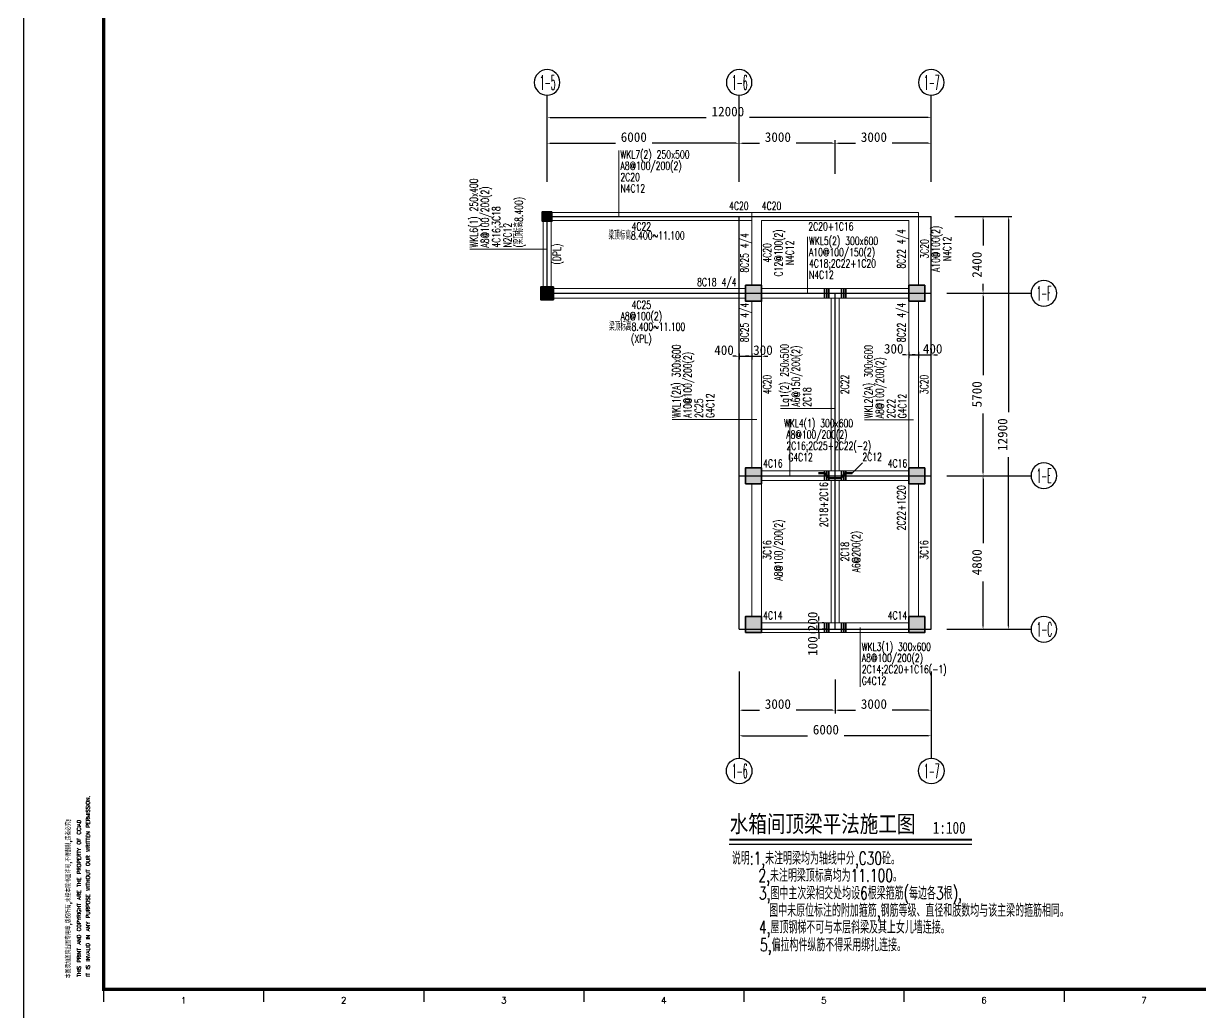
# Model space of a CAD drawing. Header units: inches. Extents: x 18712 to 314639, y 0 to 420500.
# Drawn here: x 18712 to 55474, y 84379 to 115287 of the extents above; entities that cross this region are included whole.
import ezdxf
from ezdxf.enums import TextEntityAlignment as Align
from ezdxf.lldxf.tags import DXFTag

# ---------------------------------------------------------------- set-up
doc = ezdxf.new("R2010")
doc.units = ezdxf.units.IN
doc.header["$LTSCALE"] = 1000
doc.header["$MEASUREMENT"] = 0
doc.layers.get('0').update_dxf_attribs({"true_color": 0xffffff})
for name, color, linetype, true_color in [('AXIS_TEXT', 7, 'Continuous', 0xffffff), ('DIM', 3, 'Continuous', 0x00ff00), ('DIM_SYMB', 3, 'Continuous', 0x00ff00), ('DOTE', 1, 'DOTE', 0xff0000), ('NUM', 7, 'Continuous', 0xffffff), ('PUB_TEXT', 7, 'Continuous', 0xffffff), ('TK', 7, 'Continuous', 0xffffff), ('ZG-图框层', 4, 'Continuous', 0x00ffff), ('柱填充', 7, 'Continuous', 0xc0c0c0), ('梁原位标注', 7, 'Continuous', 0xffffff), ('梁名称编号', 2, 'Continuous', 0xffff00), ('梁标注引线', 2, 'Continuous', 0xffff00), ('梁附加吊筋', 1, 'Continuous', 0xff0000), ('梁附加吊筋标注', 7, 'Continuous', 0xffffff), ('梁附加箍筋', 1, 'Continuous', 0xff0000), ('梁集中标注', 2, 'Continuous', 0xffff00), ('砼柱', 2, 'Continuous', 0xffff00), ('砼梁', 6, 'Continuous', 0xff00ff), ('砼梁虚线', 9, 'HIDDEN', 0x808080)]:
    doc.layers.add(name, color=color, linetype=linetype, true_color=true_color)
doc.styles.add('-宋体', font='simsun.ttc', dxfattribs={"height": 0.2, "bigfont": 'gbcbig.shx'})
doc.styles.add('_TCH_AXIS', font='txt.shx', dxfattribs={"height": 0.2, "bigfont": 'GBCBIG.shx'})
doc.styles.add('CCIAD-图框(会签栏)', font='txt.shx', dxfattribs={"height": 0.2, "bigfont": 'gbcbig.shx'})
doc.styles.add('ISOCP', font='txt.shx', dxfattribs={"height": 0.2, "bigfont": 'gbcbig.shx'})
doc.styles.add('TSSD_Norm', font='txt.shx', dxfattribs={"height": 0.2, "bigfont": 'gbcbig.shx'})
doc.styles.add('TSSD_Rein', font='txt.shx', dxfattribs={"height": 0.2, "bigfont": 'gbcbig.shx'})
tags = doc.linetypes.add('DOTE', pattern=[2.42, 2, -0.2, 0.02, -0.2]).pattern_tags.tags
tags[10:11] = [DXFTag(74, 4), DXFTag(75, 0), DXFTag(340, '0'), DXFTag(46, 0.0), DXFTag(50, 0.0), DXFTag(44, 0.0), DXFTag(45, 0.0)]
tags[8:9] = [DXFTag(74, 4), DXFTag(75, 0), DXFTag(340, '0'), DXFTag(46, 0.0), DXFTag(50, 0.0), DXFTag(44, 0.0), DXFTag(45, 0.0)]
tags[6:7] = [DXFTag(74, 4), DXFTag(75, 0), DXFTag(340, '0'), DXFTag(46, 0.0), DXFTag(50, 0.0), DXFTag(44, 0.0), DXFTag(45, 0.0)]
tags[4:5] = [DXFTag(74, 4), DXFTag(75, 0), DXFTag(340, '0'), DXFTag(46, 0.0), DXFTag(50, 0.0), DXFTag(44, 0.0), DXFTag(45, 0.0)]
tags = doc.linetypes.add('HIDDEN', pattern=[0.375, 0.25, -0.125]).pattern_tags.tags
tags[6:7] = [DXFTag(74, 4), DXFTag(75, 0), DXFTag(340, '0'), DXFTag(46, 0.0), DXFTag(50, 0.0), DXFTag(44, 0.0), DXFTag(45, 0.0)]
tags[4:5] = [DXFTag(74, 4), DXFTag(75, 0), DXFTag(340, '0'), DXFTag(46, 0.0), DXFTag(50, 0.0), DXFTag(44, 0.0), DXFTag(45, 0.0)]
doc.dimstyles.new('TSSD_100_100$0', dxfattribs={"dimtxt": 300, "dimasz": 100, "dimexe": 100, "dimexo": 250, "dimgap": 100, "dimtad": 1, "dimdec": 0, "dimzin": 0, "dimdsep": 46, "dimtxsty": 'Standard', "dimcen": 0, "dimclrd": 256, "dimclre": 256, "dimclrt": 7, "dimadec": 0, "dimazin": 0, "dimtfac": 1, "dimtdec": 4, "dimtix": 1, "dimtmove": 2, "dimatfit": 3, "dimfxl": 1, "dimtolj": 1, "dimtzin": 0, "dimarcsym": 0})

# ---------------------------------------------------------------- blocks, each defined once
blk = doc.blocks.new('*D1288')
at = {"layer": 'Defpoints', "color": 0, "transparency": 16777216}
for p in [(44065, 95032), (47065, 95032), (47065, 93827)]:
    blk.add_point(p, dxfattribs=at)
at = {"layer": 'DIM', "lineweight": -2, "transparency": 16777216}
for p, q in [((44065, 94782), (44065, 93727)), ((47065, 94782), (47065, 93727)), ((44165, 93827), (44699, 93827)), ((46965, 93827), (45849, 93827))]:
    blk.add_line(p, q, dxfattribs=at)
at = {"layer": 'DIM', "transparency": 16777216}
for points in [[(44165, 93844), (44165, 93810), (44065, 93827)], [(46965, 93810), (46965, 93844), (47065, 93827)]]:
    blk.add_solid(points, dxfattribs=at)
at = {"layer": 'DIM', "color": 7, "true_color": 0xffffff, "transparency": 16777216, "insert": (45274, 94017), "char_height": 300, "attachment_point": 5}
blk.add_mtext('\\A1;3000', dxfattribs=at)
blk = doc.blocks.new('_AXISO')
at = {"lineweight": -3}
blk.add_circle((0, 0), 0.5, dxfattribs=at)
blk = doc.blocks.new('*D1289')
at = {"layer": 'Defpoints', "color": 0, "transparency": 16777216}
for p in [(41065, 95032), (44065, 95032), (44065, 93827)]:
    blk.add_point(p, dxfattribs=at)
at = {"layer": 'DIM', "lineweight": -2, "transparency": 16777216}
for p, q in [((41065, 94782), (41065, 93727)), ((44065, 94782), (44065, 93727)), ((41165, 93827), (41699, 93827)), ((43965, 93827), (42849, 93827))]:
    blk.add_line(p, q, dxfattribs=at)
at = {"layer": 'DIM', "transparency": 16777216}
for points in [[(41165, 93844), (41165, 93810), (41065, 93827)], [(43965, 93810), (43965, 93844), (44065, 93827)]]:
    blk.add_solid(points, dxfattribs=at)
at = {"layer": 'DIM', "color": 7, "true_color": 0xffffff, "transparency": 16777216, "insert": (42274, 94017), "char_height": 300, "attachment_point": 5}
blk.add_mtext('\\A1;3000', dxfattribs=at)
blk = doc.blocks.new('*D1290')
at = {"layer": 'Defpoints', "color": 0, "transparency": 16777216}
for p in [(41065, 94476), (47065, 94476), (47065, 93027)]:
    blk.add_point(p, dxfattribs=at)
at = {"layer": 'DIM', "lineweight": -2, "transparency": 16777216}
for p, q in [((41065, 94226), (41065, 92927)), ((47065, 94226), (47065, 92927)), ((41165, 93027), (43199, 93027)), ((46965, 93027), (44349, 93027))]:
    blk.add_line(p, q, dxfattribs=at)
at = {"layer": 'DIM', "transparency": 16777216}
for points in [[(41165, 93044), (41165, 93010), (41065, 93027)], [(46965, 93010), (46965, 93044), (47065, 93027)]]:
    blk.add_solid(points, dxfattribs=at)
at = {"layer": 'DIM', "color": 7, "true_color": 0xffffff, "transparency": 16777216, "insert": (43774, 93217), "char_height": 300, "attachment_point": 5}
blk.add_mtext('\\A1;6000', dxfattribs=at)
blk = doc.blocks.new('*D1291')
at = {"layer": 'Defpoints', "color": 0, "transparency": 16777216}
for p in [(47554, 101156), (48683, 101156), (47554, 96356)]:
    blk.add_point(p, dxfattribs=at)
at = {"layer": 'DIM', "lineweight": -2, "transparency": 16777216}
for p, q in [((47804, 101156), (48783, 101156)), ((48683, 101056), (48683, 99050)), ((48683, 96456), (48683, 97850)), ((47804, 96356), (48783, 96356))]:
    blk.add_line(p, q, dxfattribs=at)
at = {"layer": 'DIM', "transparency": 16777216}
for points in [[(48700, 101056), (48666, 101056), (48683, 101156)], [(48666, 96456), (48700, 96456), (48683, 96356)]]:
    blk.add_solid(points, dxfattribs=at)
at = {"layer": 'DIM', "color": 7, "true_color": 0xffffff, "transparency": 16777216, "insert": (48493, 98450), "char_height": 300, "attachment_point": 5, "rotation": 90}
blk.add_mtext('\\A1;4800', dxfattribs=at)
blk = doc.blocks.new('*D1292')
at = {"layer": 'Defpoints', "color": 0, "transparency": 16777216}
for p in [(47554, 106856), (48683, 106856), (47554, 101156)]:
    blk.add_point(p, dxfattribs=at)
at = {"layer": 'DIM', "lineweight": -2, "transparency": 16777216}
for p, q in [((47804, 106856), (48783, 106856)), ((48683, 106756), (48683, 104300)), ((48683, 101256), (48683, 103100)), ((47804, 101156), (48783, 101156))]:
    blk.add_line(p, q, dxfattribs=at)
at = {"layer": 'DIM', "transparency": 16777216}
for points in [[(48700, 106756), (48666, 106756), (48683, 106856)], [(48666, 101256), (48700, 101256), (48683, 101156)]]:
    blk.add_solid(points, dxfattribs=at)
at = {"layer": 'DIM', "color": 7, "true_color": 0xffffff, "transparency": 16777216, "insert": (48493, 103700), "char_height": 300, "attachment_point": 5, "rotation": 90}
blk.add_mtext('\\A1;5700', dxfattribs=at)
blk = doc.blocks.new('*D1293')
at = {"layer": 'Defpoints', "color": 0, "transparency": 16777216}
for p in [(47554, 109256), (48683, 109256), (47554, 106856)]:
    blk.add_point(p, dxfattribs=at)
at = {"layer": 'DIM', "lineweight": -2, "transparency": 16777216}
for p, q in [((47804, 109256), (48783, 109256)), ((48683, 109156), (48683, 108350)), ((48683, 106956), (48683, 107150)), ((47804, 106856), (48783, 106856))]:
    blk.add_line(p, q, dxfattribs=at)
at = {"layer": 'DIM', "transparency": 16777216}
for points in [[(48700, 109156), (48666, 109156), (48683, 109256)], [(48666, 106956), (48700, 106956), (48683, 106856)]]:
    blk.add_solid(points, dxfattribs=at)
at = {"layer": 'DIM', "color": 7, "true_color": 0xffffff, "transparency": 16777216, "insert": (48493, 107750), "char_height": 300, "attachment_point": 5, "rotation": 90}
blk.add_mtext('\\A1;2400', dxfattribs=at)
blk = doc.blocks.new('*D1294')
at = {"layer": 'Defpoints', "color": 0, "transparency": 16777216}
for p in [(47804, 109256), (49483, 109256), (47554, 96356)]:
    blk.add_point(p, dxfattribs=at)
at = {"layer": 'DIM', "lineweight": -2, "transparency": 16777216}
for p, q in [((48054, 109256), (49583, 109256)), ((49483, 109156), (49483, 103139)), ((49483, 96456), (49483, 101739)), ((47804, 96356), (49583, 96356))]:
    blk.add_line(p, q, dxfattribs=at)
at = {"layer": 'DIM', "transparency": 16777216}
for points in [[(49500, 109156), (49466, 109156), (49483, 109256)], [(49466, 96456), (49500, 96456), (49483, 96356)]]:
    blk.add_solid(points, dxfattribs=at)
at = {"layer": 'DIM', "color": 7, "true_color": 0xffffff, "transparency": 16777216, "insert": (49293, 102439), "char_height": 300, "attachment_point": 5, "rotation": 90}
blk.add_mtext('\\A1;12900', dxfattribs=at)
blk = doc.blocks.new('*D1295')
at = {"layer": 'Defpoints', "color": 0, "transparency": 16777216}
for p in [(43553, 96356), (43553, 96356), (43553, 96256)]:
    blk.add_point(p, dxfattribs=at)
at = {"layer": 'DIM', "lineweight": -2, "transparency": 16777216}
for p, q in [((43303, 96356), (43453, 96356)), ((43553, 96456), (43553, 96556)), ((43553, 96256), (43553, 96356)), ((43303, 96256), (43453, 96256)), ((43553, 96156), (43553, 96056))]:
    blk.add_line(p, q, dxfattribs=at)
at = {"layer": 'DIM', "transparency": 16777216}
for points in [[(43537, 96456), (43570, 96456), (43553, 96356)], [(43570, 96156), (43537, 96156), (43553, 96256)]]:
    blk.add_solid(points, dxfattribs=at)
at = {"layer": 'DIM', "color": 7, "true_color": 0xffffff, "transparency": 16777216, "insert": (43363, 95831), "char_height": 300, "attachment_point": 5, "rotation": 90}
blk.add_mtext('\\A1;100', dxfattribs=at)
blk = doc.blocks.new('*D1296')
at = {"layer": 'Defpoints', "color": 0, "transparency": 16777216}
for p in [(43460, 96556), (43553, 96556), (43553, 96356)]:
    blk.add_point(p, dxfattribs=at)
at = {"layer": 'DIM', "lineweight": -2, "transparency": 16777216}
for p, q in [((43553, 96656), (43553, 96756)), ((43553, 96356), (43553, 96556)), ((43710, 96556), (43653, 96556)), ((43803, 96356), (43653, 96356)), ((43553, 96256), (43553, 96156))]:
    blk.add_line(p, q, dxfattribs=at)
at = {"layer": 'DIM', "transparency": 16777216}
for points in [[(43537, 96656), (43570, 96656), (43553, 96556)], [(43570, 96256), (43537, 96256), (43553, 96356)]]:
    blk.add_solid(points, dxfattribs=at)
at = {"layer": 'DIM', "color": 7, "true_color": 0xffffff, "transparency": 16777216, "insert": (43363, 96600), "char_height": 300, "attachment_point": 5, "rotation": 90}
blk.add_mtext('\\A1;200', dxfattribs=at)
blk = doc.blocks.new('*D1297')
at = {"layer": 'Defpoints', "color": 0, "transparency": 16777216}
for p in [(46365, 105279), (46665, 105279), (46665, 104930)]:
    blk.add_point(p, dxfattribs=at)
at = {"layer": 'DIM', "lineweight": -2, "transparency": 16777216}
for p, q in [((46265, 104930), (46165, 104930)), ((46365, 105029), (46365, 104830)), ((46365, 104930), (46665, 104930)), ((46665, 105029), (46665, 104830)), ((46765, 104930), (46865, 104930))]:
    blk.add_line(p, q, dxfattribs=at)
at = {"layer": 'DIM', "transparency": 16777216}
for points in [[(46265, 104913), (46265, 104946), (46365, 104930)], [(46765, 104946), (46765, 104913), (46665, 104930)]]:
    blk.add_solid(points, dxfattribs=at)
at = {"layer": 'DIM', "color": 7, "true_color": 0xffffff, "transparency": 16777216, "insert": (45893, 105120), "char_height": 300, "attachment_point": 5}
blk.add_mtext('\\A1;300', dxfattribs=at)
blk = doc.blocks.new('*D1298')
at = {"layer": 'Defpoints', "color": 0, "transparency": 16777216}
for p in [(46665, 105279), (47065, 104930), (47065, 104872)]:
    blk.add_point(p, dxfattribs=at)
at = {"layer": 'DIM', "lineweight": -2, "transparency": 16777216}
for p, q in [((46565, 104930), (46465, 104930)), ((46665, 105029), (46665, 104830)), ((46665, 104930), (47065, 104930)), ((47065, 105122), (47065, 105030)), ((47165, 104930), (47265, 104930))]:
    blk.add_line(p, q, dxfattribs=at)
at = {"layer": 'DIM', "transparency": 16777216}
for points in [[(46565, 104913), (46565, 104946), (46665, 104930)], [(47165, 104946), (47165, 104913), (47065, 104930)]]:
    blk.add_solid(points, dxfattribs=at)
at = {"layer": 'DIM', "color": 7, "true_color": 0xffffff, "transparency": 16777216, "insert": (47109, 105120), "char_height": 300, "attachment_point": 5}
blk.add_mtext('\\A1;400', dxfattribs=at)
blk = doc.blocks.new('*D1299')
at = {"layer": 'Defpoints', "color": 0, "transparency": 16777216}
for p in [(41065, 105227), (41465, 105227), (41465, 104888)]:
    blk.add_point(p, dxfattribs=at)
at = {"layer": 'DIM', "lineweight": -2, "transparency": 16777216}
for p, q in [((40965, 104888), (40865, 104888)), ((41065, 104977), (41065, 104788)), ((41065, 104888), (41465, 104888)), ((41465, 104977), (41465, 104788)), ((41565, 104888), (41665, 104888))]:
    blk.add_line(p, q, dxfattribs=at)
at = {"layer": 'DIM', "transparency": 16777216}
for points in [[(40965, 104871), (40965, 104905), (41065, 104888)], [(41565, 104905), (41565, 104871), (41465, 104888)]]:
    blk.add_solid(points, dxfattribs=at)
at = {"layer": 'DIM', "color": 7, "true_color": 0xffffff, "transparency": 16777216, "insert": (40593, 105078), "char_height": 300, "attachment_point": 5}
blk.add_mtext('\\A1;400', dxfattribs=at)
blk = doc.blocks.new('*D1300')
at = {"layer": 'Defpoints', "color": 0, "transparency": 16777216}
for p in [(41465, 105227), (41765, 105031), (41765, 104888)]:
    blk.add_point(p, dxfattribs=at)
at = {"layer": 'DIM', "lineweight": -2, "transparency": 16777216}
for p, q in [((41365, 104888), (41265, 104888)), ((41465, 104977), (41465, 104788)), ((41465, 104888), (41765, 104888)), ((41765, 104781), (41765, 104788)), ((41865, 104888), (41965, 104888))]:
    blk.add_line(p, q, dxfattribs=at)
at = {"layer": 'DIM', "transparency": 16777216}
for points in [[(41365, 104871), (41365, 104905), (41465, 104888)], [(41865, 104905), (41865, 104871), (41765, 104888)]]:
    blk.add_solid(points, dxfattribs=at)
at = {"layer": 'DIM', "color": 7, "true_color": 0xffffff, "transparency": 16777216, "insert": (41809, 105078), "char_height": 300, "attachment_point": 5}
blk.add_mtext('\\A1;300', dxfattribs=at)
blk = doc.blocks.new('*D1301')
at = {"layer": 'Defpoints', "color": 0, "transparency": 16777216}
for p in [(41065, 111546), (35065, 110341), (41065, 110341)]:
    blk.add_point(p, dxfattribs=at)
at = {"layer": 'DIM', "lineweight": -2, "transparency": 16777216}
for p, q in [((35065, 110591), (35065, 111646)), ((35165, 111546), (37199, 111546)), ((40965, 111546), (38349, 111546)), ((41065, 110591), (41065, 111646))]:
    blk.add_line(p, q, dxfattribs=at)
at = {"layer": 'DIM', "transparency": 16777216}
for points in [[(35165, 111562), (35165, 111529), (35065, 111546)], [(40965, 111529), (40965, 111562), (41065, 111546)]]:
    blk.add_solid(points, dxfattribs=at)
at = {"layer": 'DIM', "color": 7, "true_color": 0xffffff, "transparency": 16777216, "insert": (37774, 111736), "char_height": 300, "attachment_point": 5}
blk.add_mtext('\\A1;6000', dxfattribs=at)
blk = doc.blocks.new('*D1302')
at = {"layer": 'Defpoints', "color": 0, "transparency": 16777216}
for p in [(47065, 111546), (44065, 110341), (47065, 110341)]:
    blk.add_point(p, dxfattribs=at)
at = {"layer": 'DIM', "lineweight": -2, "transparency": 16777216}
for p, q in [((44065, 110591), (44065, 111646)), ((44165, 111546), (44699, 111546)), ((46965, 111546), (45849, 111546)), ((47065, 110591), (47065, 111646))]:
    blk.add_line(p, q, dxfattribs=at)
at = {"layer": 'DIM', "transparency": 16777216}
for points in [[(44165, 111562), (44165, 111529), (44065, 111546)], [(46965, 111529), (46965, 111562), (47065, 111546)]]:
    blk.add_solid(points, dxfattribs=at)
at = {"layer": 'DIM', "color": 7, "true_color": 0xffffff, "transparency": 16777216, "insert": (45274, 111736), "char_height": 300, "attachment_point": 5}
blk.add_mtext('\\A1;3000', dxfattribs=at)
blk = doc.blocks.new('*D1303')
at = {"layer": 'Defpoints', "color": 0, "transparency": 16777216}
for p in [(44065, 111546), (41065, 110341), (44065, 110341)]:
    blk.add_point(p, dxfattribs=at)
at = {"layer": 'DIM', "lineweight": -2, "transparency": 16777216}
for p, q in [((41065, 110591), (41065, 111646)), ((41165, 111546), (41699, 111546)), ((43965, 111546), (42849, 111546)), ((44065, 110591), (44065, 111646))]:
    blk.add_line(p, q, dxfattribs=at)
at = {"layer": 'DIM', "transparency": 16777216}
for points in [[(41165, 111562), (41165, 111529), (41065, 111546)], [(43965, 111529), (43965, 111562), (44065, 111546)]]:
    blk.add_solid(points, dxfattribs=at)
at = {"layer": 'DIM', "color": 7, "true_color": 0xffffff, "transparency": 16777216, "insert": (42274, 111736), "char_height": 300, "attachment_point": 5}
blk.add_mtext('\\A1;3000', dxfattribs=at)
blk = doc.blocks.new('*D1304')
at = {"layer": 'Defpoints', "color": 0, "transparency": 16777216}
for p in [(47065, 112346), (35065, 110761), (47065, 110761)]:
    blk.add_point(p, dxfattribs=at)
at = {"layer": 'DIM', "lineweight": -2, "transparency": 16777216}
for p, q in [((35065, 111011), (35065, 112446)), ((35165, 112346), (40038, 112346)), ((46965, 112346), (41388, 112346)), ((47065, 111011), (47065, 112446))]:
    blk.add_line(p, q, dxfattribs=at)
at = {"layer": 'DIM', "transparency": 16777216}
for points in [[(35165, 112362), (35165, 112329), (35065, 112346)], [(46965, 112329), (46965, 112362), (47065, 112346)]]:
    blk.add_solid(points, dxfattribs=at)
at = {"layer": 'DIM', "color": 7, "true_color": 0xffffff, "transparency": 16777216, "insert": (40713, 112536), "char_height": 300, "attachment_point": 5}
blk.add_mtext('\\A1;12000', dxfattribs=at)

msp = doc.modelspace()

# ---------------------------------------------------------------- hatches: boundary and pattern name
at = {"layer": '柱填充'}
for points in [[(35215, 109406.1), (34915, 109406.1), (34915, 109106.1), (35215, 109106.1)], [(35265, 107056.1), (34865, 107056.1), (34865, 106656.1), (35265, 106656.1)], [(41765, 107106.1), (41265, 107106.1), (41265, 106606.1), (41765, 106606.1)], [(46865, 107106.1), (46365, 107106.1), (46365, 106606.1), (46865, 106606.1)], [(41765, 101406.1), (41265, 101406.1), (41265, 100906.1), (41765, 100906.1)], [(46865, 101406.1), (46365, 101406.1), (46365, 100906.1), (46865, 100906.1)], [(41765, 96756.1), (41265, 96756.1), (41265, 96256.1), (41765, 96256.1)], [(46865, 96756.1), (46365, 96756.1), (46365, 96256.1), (46865, 96256.1)]]:
    msp.add_hatch(color=256, dxfattribs=at).paths.add_polyline_path(points, flags=0)

# ---------------------------------------------------------------- linework, layer by layer
at = {"layer": 'DIM', "lineweight": -3}
for p, q in [((35065, 110340.7), (35065, 113045.7)), ((41065, 110340.7), (41065, 113045.7)), ((47065, 110340.7), (47065, 113045.7)), ((47554, 106856.1), (50183, 106856.1)), ((47554, 101156.1), (50183, 101156.1)), ((47554, 96356.1), (50183, 96356.1)), ((41065, 95031.9), (41065, 92326.9)), ((47065, 95031.9), (47065, 92326.9))]:
    msp.add_line(p, q, dxfattribs=at)
at = {"layer": 'DIM_SYMB', "lineweight": -3, "const_width": 70}
msp.add_lwpolyline([(40756.2, 89779.4), (48335.9, 89779.4)], dxfattribs=at)
at = {"layer": 'DIM_SYMB', "lineweight": -3}
msp.add_lwpolyline([(40756.2, 89639.4), (48335.9, 89639.4)], dxfattribs=at)
at = {"layer": 'DOTE', "lineweight": -3}
for p, q in [((35065, 109256.1), (41065, 109256.1)), ((35065, 106856.1), (35065, 109256.1)), ((35065, 109256.1), (41065, 109256.1)), ((41065, 106856.1), (41065, 109256.1)), ((41065, 109256.1), (47065, 109256.1)), ((47065, 106856.1), (47065, 109256.1)), ((35065, 106856.1), (41065, 106856.1)), ((35065, 106856.1), (41065, 106856.1)), ((41065, 101156.1), (41065, 106856.1)), ((41065, 106856.1), (44065, 106856.1)), ((44065, 101156.1), (44065, 106856.1)), ((44065, 106856.1), (47065, 106856.1)), ((47065, 101156.1), (47065, 106856.1)), ((41065, 101156.1), (44065, 101156.1)), ((41065, 96356.1), (41065, 101156.1)), ((44065, 101156.1), (47065, 101156.1)), ((44065, 96356.1), (44065, 101156.1)), ((47065, 96356.1), (47065, 101156.1)), ((41065, 96356.1), (44065, 96356.1)), ((44065, 96356.1), (47065, 96356.1))]:
    msp.add_line(p, q, dxfattribs=at)
at = {"layer": 'TK', "lineweight": -3}
for p, q in [((21212.2, 85491.3), (21212.2, 85100)), ((21212.2, 85100), (21212.2, 84708.7)), ((26212.2, 85100), (26212.2, 84708.7)), ((31212.2, 85100), (31212.2, 84708.7)), ((36212.2, 85100), (36212.2, 84708.7)), ((41212.2, 85100), (41212.2, 84708.7)), ((46212.2, 85100), (46212.2, 84708.7)), ((51212.2, 85100), (51212.2, 84708.7))]:
    msp.add_line(p, q, dxfattribs=at)
msp.add_lwpolyline([(18712.2, 168200), (18712.2, 84100), (137612.2, 84100), (137612.2, 168200)], close=True, dxfattribs=at)
at = {"layer": 'TK', "lineweight": -3, "const_width": 100}
msp.add_lwpolyline([(21212.2, 167200), (21212.2, 85100), (136612.2, 85100), (136612.2, 167200)], close=True, dxfattribs=at)
at = {"layer": 'ZG-图框层', "lineweight": -3}
msp.add_lwpolyline([(18712.2, 84100), (137612.2, 84100), (137612.2, 168200), (18712.2, 168200)], close=True, dxfattribs=at)
at = {"layer": 'ZG-图框层', "lineweight": -3, "const_width": 100}
msp.add_lwpolyline([(21212.2, 85100), (136612.2, 85100), (136612.2, 167200), (21212.2, 167200)], close=True, dxfattribs=at)
at = {"layer": '梁标注引线', "color": 6, "lineweight": 18, "true_color": 0xff00ff}
for p, q in [((37306.3, 109256.1), (37306.3, 111318.6)), ((43197, 106856.1), (43197, 108617.7)), ((35065, 108234.1), (32648.4, 108234.1)), ((41615, 102911.8), (38977.5, 102911.8)), ((42648.2, 101156.1), (42648.2, 102918.6)), ((46515, 102898.3), (44977.5, 102898.3)), ((44845.9, 96406.1), (44845.9, 94561.1))]:
    msp.add_line(p, q, dxfattribs=at)
at = {"layer": '梁标注引线', "color": 3, "lineweight": 18, "true_color": 0x00ff00}
msp.add_line((44065, 103258.7), (42356.7, 103258.7), dxfattribs=at)
at = {"layer": '梁附加吊筋', "lineweight": 50}
msp.add_lwpolyline([(43540, 101231.1), (43740, 101231.1), (43890, 101081.1), (44240, 101081.1), (44390, 101231.1), (44590, 101231.1)], dxfattribs=at)
at = {"layer": '梁附加吊筋标注', "lineweight": 18}
msp.add_line((44590, 101231.1), (44915, 101556.1), dxfattribs=at)
at = {"layer": '梁附加箍筋', "lineweight": 35}
for p, q in [((43730, 106706.1), (43730, 107006.1)), ((43800, 106706.1), (43800, 107006.1)), ((43870, 106706.1), (43870, 107006.1)), ((44260, 106706.1), (44260, 107006.1)), ((44330, 106706.1), (44330, 107006.1)), ((44400, 106706.1), (44400, 107006.1)), ((43730, 101006.1), (43730, 101306.1)), ((43800, 101006.1), (43800, 101306.1)), ((43870, 101006.1), (43870, 101306.1)), ((44260, 101006.1), (44260, 101306.1)), ((44330, 101006.1), (44330, 101306.1)), ((44400, 101006.1), (44400, 101306.1)), ((43730, 96256.1), (43730, 96556.1)), ((43800, 96256.1), (43800, 96556.1)), ((43870, 96256.1), (43870, 96556.1)), ((44260, 96256.1), (44260, 96556.1)), ((44330, 96256.1), (44330, 96556.1)), ((44400, 96256.1), (44400, 96556.1))]:
    msp.add_line(p, q, dxfattribs=at)
at = {"layer": '砼柱', "lineweight": 35}
for points in [[(35215, 109406.1), (34915, 109406.1), (34915, 109106.1), (35215, 109106.1)], [(35265, 107056.1), (34865, 107056.1), (34865, 106656.1), (35265, 106656.1)], [(41765, 107106.1), (41265, 107106.1), (41265, 106606.1), (41765, 106606.1)], [(46865, 107106.1), (46365, 107106.1), (46365, 106606.1), (46865, 106606.1)], [(41765, 101406.1), (41265, 101406.1), (41265, 100906.1), (41765, 100906.1)], [(46865, 101406.1), (46365, 101406.1), (46365, 100906.1), (46865, 100906.1)], [(41765, 96756.1), (41265, 96756.1), (41265, 96256.1), (41765, 96256.1)], [(46865, 96756.1), (46365, 96756.1), (46365, 96256.1), (46865, 96256.1)]]:
    msp.add_lwpolyline(points, close=True, dxfattribs=at)
at = {"layer": '砼梁', "lineweight": 18}
for p, q in [((41465, 109381.1), (35215, 109381.1)), ((41465, 109381.1), (41465, 107106.1)), ((46665, 109381.1), (41465, 109381.1)), ((46665, 107106.1), (46665, 109381.1)), ((34940, 109106.1), (34940, 107056.1)), ((35265, 106706.1), (41265, 106706.1)), ((41465, 106606.1), (41465, 101406.1)), ((46665, 101406.1), (46665, 106606.1)), ((41465, 100906.1), (41465, 96756.1)), ((46665, 96756.1), (46665, 100906.1)), ((41765, 96256.1), (44065, 96256.1)), ((44065, 96256.1), (46365, 96256.1))]:
    msp.add_line(p, q, dxfattribs=at)
at = {"layer": '砼梁虚线', "lineweight": 18}
for p, q in [((35190, 107056.1), (35190, 109106.1)), ((35215, 109131.1), (41465, 109131.1)), ((41765, 107106.1), (41765, 109131.1)), ((41765, 109131.1), (46365, 109131.1)), ((46365, 109131.1), (46365, 107106.1)), ((41265, 107006.1), (35265, 107006.1)), ((44065, 107006.1), (41765, 107006.1)), ((46365, 107006.1), (44065, 107006.1)), ((41765, 106706.1), (44065, 106706.1)), ((43940, 106706.1), (43940, 101306.1)), ((44065.1, 106706.1), (46365, 106706.1)), ((44190, 101306.1), (44190, 106706.1)), ((41765, 101406.1), (41765, 106606.1)), ((46365, 106606.1), (46365, 101406.1)), ((44065, 101306.1), (41765, 101306.1)), ((46365, 101306.1), (44065.1, 101306.1)), ((41765, 101006.1), (44065, 101006.1)), ((41765, 96756.1), (41765, 100906.1)), ((43940, 101006.1), (43940, 96556.1)), ((44065.1, 101006.1), (46365, 101006.1)), ((44190, 96556.1), (44190, 101006.1)), ((46365, 100906.1), (46365, 96756.1)), ((44065, 96556.1), (41765, 96556.1)), ((46365, 96556.1), (44065.1, 96556.1))]:
    msp.add_line(p, q, dxfattribs=at)

# ---------------------------------------------------------------- block references
at = {"layer": 'DIM'}
ref = msp.add_blockref('_AXISO', (35065, 113445.7), dxfattribs=dict(at, xscale=-800, yscale=800, rotation=180))
ref.add_attrib('A', '1-5', (34838.8, 113219.4), dxfattribs={"layer": 'AXIS_TEXT', "height": 452.55, "style": '_TCH_AXIS', "width": 0.381818})
ref = msp.add_blockref('_AXISO', (41065, 113445.7), dxfattribs=dict(at, xscale=-800, yscale=800, rotation=180))
ref.add_attrib('A', '1-6', (40838.8, 113219.4), dxfattribs={"layer": 'AXIS_TEXT', "height": 452.55, "style": '_TCH_AXIS', "width": 0.381818})
ref = msp.add_blockref('_AXISO', (47065, 113445.7), dxfattribs=dict(at, xscale=-800, yscale=800, rotation=180))
ref.add_attrib('A', '1-7', (46838.8, 113219.4), dxfattribs={"layer": 'AXIS_TEXT', "height": 452.55, "style": '_TCH_AXIS', "width": 0.381818})
ref = msp.add_blockref('_AXISO', (50583, 106856.1), dxfattribs=dict(at, xscale=-800, yscale=800))
ref.add_attrib('A', '1-F', (50356.8, 106629.8), dxfattribs={"layer": 'AXIS_TEXT', "height": 452.55, "style": '_TCH_AXIS', "width": 0.368421})
ref = msp.add_blockref('_AXISO', (50583, 101156.1), dxfattribs=dict(at, xscale=-800, yscale=800))
ref.add_attrib('A', '1-E', (50356.8, 100929.8), dxfattribs={"layer": 'AXIS_TEXT', "height": 452.55, "style": '_TCH_AXIS', "width": 0.368421})
ref = msp.add_blockref('_AXISO', (50583, 96356.1), dxfattribs=dict(at, xscale=-800, yscale=800))
ref.add_attrib('A', '1-C', (50356.8, 96129.8), dxfattribs={"layer": 'AXIS_TEXT', "height": 452.55, "style": '_TCH_AXIS', "width": 0.375})
ref = msp.add_blockref('_AXISO', (41065, 91926.9), dxfattribs=dict(at, xscale=800, yscale=800))
ref.add_attrib('A', '1-6', (40838.8, 91700.7), dxfattribs={"layer": 'AXIS_TEXT', "height": 452.55, "style": '_TCH_AXIS', "width": 0.381818})
ref = msp.add_blockref('_AXISO', (47065, 91926.9), dxfattribs=dict(at, xscale=800, yscale=800))
ref.add_attrib('A', '1-7', (46838.8, 91700.7), dxfattribs={"layer": 'AXIS_TEXT', "height": 452.55, "style": '_TCH_AXIS', "width": 0.381818})

# ---------------------------------------------------------------- texts
at = {"layer": 'NUM', "style": 'TSSD_Norm', "width": 0.7}
for s, p in [('说明:1,未注明梁均为轴线中分,C30砼。', (40837.1, 89000.1)), ('2,未注明梁顶标高均为11.100。', (41667.1, 88462.7)), ('3,图中主次梁相交处均设6根梁箍筋(每边各3根),', (41682.1, 87909.4)), ('图中未原位标注的附加箍筋,钢筋等级、直径和肢数均与该主梁的箍筋相同。', (42003.8, 87368.3)), ('4,屋顶钢梯不可与本层斜梁及其上女儿墙连接。', (41682.1, 86844.4)), ('5,偏拉构件纵筋不得采用绑扎连接。', (41716.4, 86291.6))]:
    msp.add_text(s, height=400, dxfattribs=at).set_placement(p)
at = {"layer": 'PUB_TEXT', "style": '-宋体', "width": 0.8}
for s, height, p in [('水箱间顶梁平法施工图', 531.65, (40769.7, 90009.1)), ('1:100', 377.64, (47113.9, 89964.6))]:
    msp.add_text(s, height=height, dxfattribs=at).set_placement(p)
at = {"layer": 'TK', "style": 'CCIAD-图框(会签栏)'}
for s, height, p in [('IT IS INVALID IN ANY PURPOSE WITHOUT OUR WRITTEN PERMISSION.', 120, (20783.7, 85491.1)), ('THIS PRINT AND COPYRIGHT ARE THE PROPERTY OF CCIAD', 120, (20502.6, 85491.1)), ('本图须加盖院出图专用章,版权所有,未经本院书面许可,不得翻制,违者必究!', 150, (20189.9, 85448.8))]:
    msp.add_text(s, height=height, rotation=90, dxfattribs=at).set_placement(p)
at = {"layer": 'TK', "style": 'ISOCP'}
for s, p in [('1', (23712.2, 84758.7)), ('2', (28712.2, 84758.7)), ('3', (33712.2, 84758.7)), ('4', (38712.2, 84758.7)), ('5', (43712.2, 84758.7)), ('6', (48712.2, 84758.7)), ('7', (53712.2, 84758.7))]:
    msp.add_text(s, height=200, dxfattribs=at).set_placement(p, align=Align.MIDDLE_CENTER)
at = {"layer": '梁原位标注', "style": 'TSSD_Rein', "width": 0.7}
for s, p in [('4C20', (40753, 109461.6)), ('4C20', (41774, 109461.6)), ('4C16', (41815, 101415.6)), ('4C14', (41815, 96665.6))]:
    msp.add_text(s, height=250, dxfattribs=at).set_placement(p)
for s, p in [('4C22', (38009.3, 109070.3)), ('2C20+1C16', (43930.9, 109070.3)), ('4C25', (38009.3, 106620.3)), ('A8@100(2)', (38009.3, 106267.5)), ('(XPL)', (38009.3, 105562))]:
    msp.add_text(s, height=250, dxfattribs=at).set_placement(p, align=Align.TOP_CENTER)
for s, p in [('C12@100(2)', (42167.8, 108118.6)), ('A10@100(2)', (47080.3, 108243.6)), ('N4C12', (42520.5, 108118.6)), ('3C20', (46727.5, 108243.6)), ('N4C12', (47433, 108243.6)), ('(DPL)', (35240, 108081.1)), ('4C20', (41815, 108118.6)), ('4C20', (41815, 104006.1)), ('2C22', (44240, 104006.1)), ('3C20', (46715, 104006.1)), ('A8@100/200(2)', (42167.8, 98831.1)), ('A6@200(2)', (44592.8, 98781.1)), ('3C16', (41815, 98831.1)), ('2C18', (44240, 98781.1)), ('3C16', (46715, 98831.1))]:
    msp.add_text(s, height=250, rotation=90, dxfattribs=at).set_placement(p, align=Align.TOP_CENTER)
for s, p in [('8C22 4/4', (46255.5, 108243.6)), ('8C25 4/4', (41355.5, 108118.6))]:
    msp.add_text(s, height=250, rotation=90, dxfattribs=at).set_placement(p, align=Align.CENTER)
for s, p in [('8C18 4/4', (40980.3, 107081.3)), ('4C16', (46315, 101415.6)), ('4C14', (46315, 96665.6))]:
    msp.add_text(s, height=250, dxfattribs=at).set_placement(p, align=Align.RIGHT)
for s, p in [('8C25 4/4', (41355.5, 106556.1)), ('8C22 4/4', (46255.5, 106556.1)), ('2C18+2C16', (43830.5, 100956.1)), ('2C22+1C20', (46255.5, 100856.1))]:
    msp.add_text(s, height=250, rotation=90, dxfattribs=at).set_placement(p, align=Align.RIGHT)
at = {"layer": '梁名称编号', "color": 6, "true_color": 0xff00ff, "style": 'TSSD_Rein', "width": 0.7}
for s, p in [('WKL7(2) 250x500', (37356.3, 111318.6)), ('WKL5(2) 300x600', (43247, 108617.7))]:
    msp.add_text(s, height=250, dxfattribs=at).set_placement(p, align=Align.TOP_LEFT)
for s, p in [('WKL6(1) 250x400', (32648.4, 108284.1)), ('WKL1(2A) 300x600', (38977.5, 102961.8)), ('WKL2(2A) 300x600', (44977.5, 102948.3))]:
    msp.add_text(s, height=250, rotation=90, dxfattribs=at).set_placement(p, align=Align.TOP_LEFT)
at = {"layer": '梁名称编号', "color": 3, "true_color": 0x00ff00, "style": 'TSSD_Rein', "width": 0.7}
msp.add_text('Lg1(2) 250x500', height=250, rotation=90, dxfattribs=at).set_placement((42356.7, 103308.7), align=Align.TOP_LEFT)
at = {"layer": '梁名称编号', "color": 6, "true_color": 0xff00ff, "style": 'TSSD_Rein', "width": 0.7}
msp.add_text('WKL4(1) 300x600', height=250, dxfattribs=at).set_placement((44623.9, 102918.6), align=Align.TOP_RIGHT)
msp.add_text('WKL3(1) 300x600', height=250, dxfattribs=at).set_placement((44895.9, 95686.7))
at = {"layer": '梁附加吊筋标注', "style": 'TSSD_Rein', "width": 0.7}
msp.add_text('2C12', height=250, dxfattribs=at).set_placement((44915, 101615.6))
at = {"layer": '梁集中标注', "color": 6, "true_color": 0xff00ff, "style": 'TSSD_Rein', "width": 0.7}
for s, p in [('A8@100/200(2)', (37356.3, 110965.8)), ('2C20', (37356.3, 110613.1)), ('N4C12', (37356.3, 110260.3)), ('梁顶标高8.400~11.100', (36984, 108787)), ('A10@100/150(2)', (43247, 108264.9)), ('4C18;2C22+1C20', (43247, 107912.2)), ('N4C12', (43247, 107559.4)), ('梁顶标高8.400~11.100', (37002, 105938))]:
    msp.add_text(s, height=250, dxfattribs=at).set_placement(p, align=Align.TOP_LEFT)
for s, p in [('A8@100/200(2)', (33001.1, 108284.1)), ('4C16;3C18', (33353.9, 108284.1)), ('(梁顶标高8.400)', (34059.4, 108284.1)), ('N2C12', (33706.6, 108284.1)), ('A10@100/200(2)', (39330.3, 102961.8)), ('A8@100/200(2)', (45330.3, 102948.3)), ('G4C12', (40035.8, 102961.8)), ('G4C12', (46035.8, 102948.3)), ('2C25', (39683, 102961.8)), ('2C22', (45683, 102948.3))]:
    msp.add_text(s, height=250, rotation=90, dxfattribs=at).set_placement(p, align=Align.TOP_LEFT)
at = {"layer": '梁集中标注', "color": 3, "true_color": 0x00ff00, "style": 'TSSD_Rein', "width": 0.7}
for s, p in [('A6@150/200(2)', (42709.5, 103308.7)), ('2C18', (43062.2, 103308.7))]:
    msp.add_text(s, height=250, rotation=90, dxfattribs=at).set_placement(p, align=Align.TOP_LEFT)
at = {"layer": '梁集中标注', "color": 6, "true_color": 0xff00ff, "style": 'TSSD_Rein', "width": 0.7}
for s, p in [('A8@100/200(2)', (44448.2, 102565.8)), ('2C16;2C25+2C22(-2)', (45188.5, 102213.1)), ('G4C12', (43364.5, 101860.3))]:
    msp.add_text(s, height=250, dxfattribs=at).set_placement(p, align=Align.TOP_RIGHT)
for s, p in [('A8@100/200(2)', (44895.9, 95333.9)), ('2C14;2C20+1C16(-1)', (44895.9, 94981.2)), ('G4C12', (44895.9, 94620.6))]:
    msp.add_text(s, height=250, dxfattribs=at).set_placement(p)

# ---------------------------------------------------------------- dimensions: what is measured, and where the dimension line sits
at = {"layer": 'DIM'}
for base, p1, p2, text, picture, middle in [((47065, 112345.7), (35065, 110761.4), (47065, 110761.4), '12000', '*D1304', (40713.1, 112535.7)), ((47065, 104929.7), (46665, 105278.5), (47065, 104871.6), '400', '*D1298', (47108.9, 105119.7))]:
    dim = msp.add_linear_dim(base=base, p1=p1, p2=p2, text=text, dimstyle='TSSD_100_100$0', override={"dimscale": 1, "dimlfac": 1}, dxfattribs=at)
    dim.commit()
    dim.dimension.update_dxf_attribs({"geometry": picture, "text_midpoint": middle, "dimtype": 160})
for base, p1, p2, angle, text, picture, middle, dimtype in [((41065, 111545.7), (35065, 110340.7), (41065, 110340.7), 0, '6000', '*D1301', (37774.3, 111735.7), 161), ((44065, 111545.7), (41065, 110340.7), (44065, 110340.7), 0, '3000', '*D1303', (42274.3, 111735.7), 161), ((47065, 111545.7), (44065, 110340.7), (47065, 110340.7), 0, '3000', '*D1302', (45274.3, 111735.7), 161), ((48683, 109256.1), (47554, 106856.1), (47554, 109256.1), 90, '2400', '*D1293', (48493, 107750.1), 161), ((49483, 109256.1), (47554, 96356.1), (47804, 109256.1), 270, '12900', '*D1294', (49293, 102438.9), 160), ((48683, 106856.1), (47554, 101156.1), (47554, 106856.1), 90, '5700', '*D1292', (48493, 103700.1), 161), ((41465, 104887.9), (41065, 105226.9), (41465, 105226.9), 180, '400', '*D1299', (40592.8, 105077.9), 160), ((41765, 104887.9), (41465, 105226.9), (41765, 105030.6), 180, '300', '*D1300', (41808.9, 105077.9), 160), ((46665, 104929.7), (46365, 105278.5), (46665, 105278.5), 180, '300', '*D1297', (45892.8, 105119.7), 160), ((48683, 101156.1), (47554, 96356.1), (47554, 101156.1), 90, '4800', '*D1291', (48493, 98450.1), 161), ((43553.3, 96556.1), (43553.3, 96356.1), (43460.4, 96556.1), 270, '200', '*D1296', (43363.3, 96600), 160), ((43553.3, 96356.1), (43553.3, 96256.1), (43553.3, 96356.1), 90, '100', '*D1295', (43363.3, 95830.6), 160), ((44065, 93826.9), (41065, 95031.9), (44065, 95031.9), 0, '3000', '*D1289', (42274.3, 94016.9), 161), ((47065, 93826.9), (44065, 95031.9), (47065, 95031.9), 0, '3000', '*D1288', (45274.3, 94016.9), 161), ((47065, 93026.9), (41065, 94475.8), (47065, 94475.8), 180, '6000', '*D1290', (43774.3, 93216.9), 160)]:
    dim = msp.add_linear_dim(base=base, p1=p1, p2=p2, angle=angle, text=text, dimstyle='TSSD_100_100$0', override={"dimscale": 1, "dimlfac": 1}, dxfattribs=at)
    dim.commit()
    dim.dimension.update_dxf_attribs({"geometry": picture, "text_midpoint": middle, "dimtype": dimtype})

doc.saveas('drawing.dxf')
